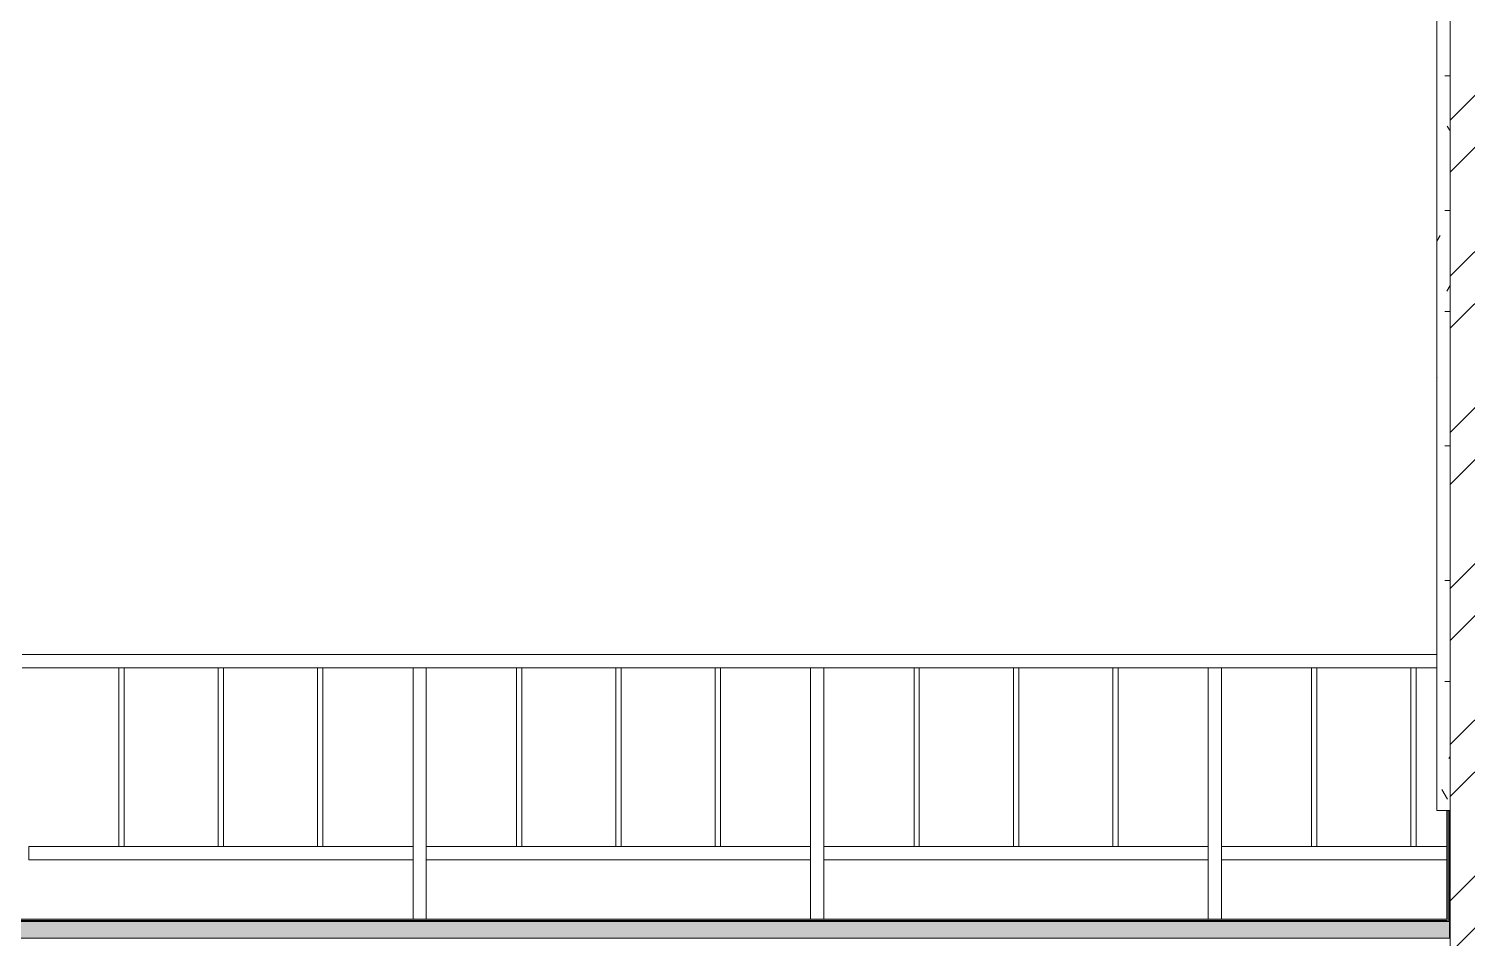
# Model space of a CAD drawing. Header units: millimetres. Extents: x -515342 to 330399, y -224905 to 507333.
# Drawn here: x 132731 to 137072, y 101846 to 104592 of the extents above; entities that cross this region are included whole.
import ezdxf

# ---------------------------------------------------------------- set-up
doc = ezdxf.new("R2010")
doc.units = ezdxf.units.MM
for name, color, linetype, lineweight in [('Витраж', 7, 'Continuous', 0), ('Крыша', 7, 'Continuous', 0), ('Стены внутренние', 7, 'Continuous', 0), ('Стены наружные', 7, 'Continuous', 0), ('Стены несущие', 7, 'Continuous', 0), ('Стены отделка', 7, 'Continuous', 0), ('Стены перегородки', 7, 'Continuous', 0), ('Стены штриховка', 7, 'Continuous', 0)]:
    doc.layers.add(name, color=color, linetype=linetype, lineweight=lineweight)

# ---------------------------------------------------------------- blocks, each defined once
blk = doc.blocks.new('Прямоугольный импост - АР_Импост_40х40 _поручень ограждения на кровле_-10058576-О_АР_П_Разрез 1-1')
at = {"layer": 'Витраж'}
for p, q in [((48830, 14671), (48760, 14671)), ((48830, 14631), (48760, 14631))]:
    blk.add_line(p, q, dxfattribs=at)
blk = doc.blocks.new('Прямоугольный импост - АР_Импост_40х40 _поручень ограждения на кровле_-V133-О_АР_П_Разрез 1-1')
at = {"layer": 'Витраж'}
for p, q in [((48760, 14671), (48460, 14671)), ((48760, 14631), (48460, 14631))]:
    blk.add_line(p, q, dxfattribs=at)
blk = doc.blocks.new('Прямоугольный импост - АР_Импост_16х16 _вертикальное заполнение ограждений_-V135-О_АР_П_Разрез 1-1')
at = {"layer": 'Витраж'}
for p, q in [((48752, 14631), (48752, 14091)), ((48768, 14631), (48768, 14091))]:
    blk.add_line(p, q, dxfattribs=at)
blk = doc.blocks.new('Прямоугольный импост - АР_Импост_40х40 _стойка ограждения на кровле_-V136-О_АР_П_Разрез 1-1')
at = {"layer": 'Витраж'}
for p, q in [((48140, 14631), (48180, 14631)), ((48140, 14631), (48140, 14071)), ((48180, 14631), (48180, 14071))]:
    blk.add_line(p, q, dxfattribs=at)
blk = doc.blocks.new('Прямоугольный импост - АР_Импост_40х40 _поручень ограждения на кровле_-10058581-О_АР_П_Разрез 1-1')
at = {"layer": 'Витраж'}
for p, q in [((480, 14051), (480, 14091)), ((760, 14091), (480, 14091)), ((760, 14051), (480, 14051))]:
    blk.add_line(p, q, dxfattribs=at)
blk = doc.blocks.new('Прямоугольный импост - АР_Импост_40х40 _поручень ограждения на кровле_-10058582-О_АР_П_Разрез 1-1')
at = {"layer": 'Витраж'}
for p, q in [((1060, 14091), (760, 14091)), ((1060, 14051), (760, 14051))]:
    blk.add_line(p, q, dxfattribs=at)
blk = doc.blocks.new('Прямоугольный импост - АР_Импост_40х40 _поручень ограждения на кровле_-10058583-О_АР_П_Разрез 1-1')
at = {"layer": 'Витраж'}
for p, q in [((1640, 14091), (1360, 14091)), ((1640, 14091), (1640, 14051)), ((1640, 14051), (1360, 14051))]:
    blk.add_line(p, q, dxfattribs=at)
blk = doc.blocks.new('Прямоугольный импост - АР_Импост_40х40 _поручень ограждения на кровле_-V140-О_АР_П_Разрез 1-1')
at = {"layer": 'Витраж'}
for p, q in [((48860, 14091), (48760, 14091)), ((48860, 14051), (48760, 14051))]:
    blk.add_line(p, q, dxfattribs=at)
blk = doc.blocks.new('Прямоугольный импост - АР_Импост_40х40 _стойка ограждения на кровле_-V144-О_АР_П_Разрез 1-1')
at = {"layer": 'Витраж'}
for p, q in [((48140, 14071), (48140, 13871.8)), ((48180, 14071), (48180, 13871.8))]:
    blk.add_line(p, q, dxfattribs=at)
blk = doc.blocks.new('Прямоугольный импост - АР_Импост_40х40 _стойка ограждения на кровле_-10058723-О_АР_П_Разрез 1-1')
at = {"layer": 'Витраж'}
for p, q in [((7640, 14071), (7640, 13871.9)), ((7680, 14071), (7680, 13871.9))]:
    blk.add_line(p, q, dxfattribs=at)
blk = doc.blocks.new('Прямоугольный импост - АР_Импост_40х40 _стойка ограждения на кровле_-V141-О_АР_П_Разрез 1-1')
at = {"layer": 'Витраж'}
for p, q in [((8840, 14071), (8840, 13872.2)), ((8880, 14071), (8880, 13872.2))]:
    blk.add_line(p, q, dxfattribs=at)

msp = doc.modelspace()

# ---------------------------------------------------------------- hatches: boundary and pattern name
at = {"layer": 'Крыша'}
h = msp.add_hatch(dxfattribs=at)
h.set_pattern_fill('FP_19', color=256, style=0, pattern_type=2)
h.set_pattern_definition([(45, (136801.12, 95610.5), (-114.04925, 114.04925), []), (45, (136915.17, 95610.5), (-114.04925, 114.04925), [201.613, -40.323, 3.353, -36.97])])
h.paths.add_polyline_path([(94424.1018, 101846.0924), (113248.7296, 101846.0924), (113248.7296, 101896.0924), (88455.5296, 101896.0924), (88455.5296, 101846.0924), (92766.5691, 101846.0924)])
h.paths.add_polyline_path([(113592.3296, 101846.0924), (137018.7296, 101846.0924), (137018.7296, 101896.0924), (113592.3296, 101896.0924)])
h.paths.add_polyline_path([(145807.6153, 101846.0924), (164428.7296, 101846.0924), (164428.7296, 101896.0924), (143817.3296, 101896.0924), (143817.3296, 101846.0924), (144150.0826, 101846.0924)])
h.paths.add_polyline_path([(169013.073, 101846.0924), (189585.5296, 101846.0924), (189585.5296, 101896.0924), (164772.3296, 101896.0924), (164772.3296, 101846.0924), (167355.5403, 101846.0924)])
h = msp.add_hatch(color=256, dxfattribs=at)
h.paths.add_polyline_path([(92766.5691, 101899.0924), (113240.5296, 101899.0924), (113240.5296, 101903.2924), (88475.5296, 101903.2924), (88475.5296, 101899.0924), (91109.0364, 101899.0924)])
h.paths.add_polyline_path([(113600.5296, 101899.0924), (137010.5296, 101899.0924), (137010.5296, 101903.2924), (113600.5296, 101903.2924)])
h.paths.add_polyline_path([(143825.5296, 101899.0924), (164420.5296, 101899.0924), (164420.5296, 101903.2924), (143825.5296, 101903.2924)])
h.paths.add_polyline_path([(170670.6057, 101899.0924), (189455.5296, 101899.0924), (189455.5296, 101903.2924), (164780.5296, 101903.2924), (164780.5296, 101899.0924), (169013.073, 101899.0924)])
h.paths.add_polyline_path([(189585.5296, 101899.0924), (189585.5296, 101903.2924), (189475.5296, 101903.2924), (189475.5296, 101899.0924), (189525.0401, 101899.0924)])
h = msp.add_hatch(color=256, dxfattribs=at)
h.paths.add_polyline_path([(88622.7373, 101896.0924), (113240.5296, 101896.0924), (113240.5296, 101899.0924), (88475.5296, 101899.0924), (88475.5296, 101896.0924)])
h.paths.add_polyline_path([(113600.5296, 101896.0924), (137010.5296, 101896.0924), (137010.5296, 101899.0924), (113600.5296, 101899.0924)])
h.paths.add_polyline_path([(143825.5296, 101896.0924), (164420.5296, 101896.0924), (164420.5296, 101899.0924), (143825.5296, 101899.0924)])
h.paths.add_polyline_path([(167355.5403, 101896.0924), (189455.5296, 101896.0924), (189455.5296, 101899.0924), (164780.5296, 101899.0924), (164780.5296, 101896.0924), (165698.0076, 101896.0924)])
h.paths.add_polyline_path([(189475.5296, 101896.0924), (189585.5296, 101896.0924), (189585.5296, 101899.0924), (189475.5296, 101899.0924)])
at = {"layer": 'Стены внутренние'}
h = msp.add_hatch(dxfattribs=at)
h.set_pattern_fill('FP_11', color=256, style=0, pattern_type=2)
h.set_pattern_definition([(0, (136801.12, 95610.49), (406.4, 101.6), [33.528, -271.272, 33.528, -271.272, -1625.6]), (0, (136801.12, 95610.49), (406.4, 101.6), [-609.6, 33.528, -576.072, 33.528, -271.272, -711.2]), (0, (136801.12, 95610.49), (406.4, 101.6), [-1524, 33.528, -169.672, 33.528, -474.472]), (120, (136953.52, 95661.29), (-291.1882, 301.1527), [33.528, -271.272, 33.528, -271.272, -1625.6]), (120, (136953.52, 95661.29), (-291.1882, 301.1527), [-609.6, 33.528, -576.072, 33.528, -271.272, -711.2]), (120, (136953.52, 95661.29), (-291.1882, 301.1527), [-1524, 33.528, -169.672, 33.528, -474.472]), (240, (137004.32, 95864.49), (-115.2118, -402.7527), [33.528, -271.272, 33.528, -271.272, -1625.6]), (240, (137004.32, 95864.49), (-115.2118, -402.7527), [-609.6, 33.528, -576.072, 33.528, -271.272, -711.2]), (240, (137004.32, 95864.49), (-115.2118, -402.7527), [-1524, 33.528, -169.672, 33.528, -474.472])])
h.paths.add_polyline_path([(136980.5296, 102231.3929), (137020.5296, 102231.3929), (137020.5296, 105181.3929), (136980.5296, 105181.3929), (136980.5296, 102559.4829)])
h = msp.add_hatch(dxfattribs=at)
h.set_pattern_fill('FP_18', color=256, style=0, pattern_type=2)
h.set_pattern_definition([(45, (136801.12, 95610.5), (-235.732, 235.732), []), (45, (136958.28, 95610.5), (-235.732, 235.732), [])])
h.paths.add_polyline_path([(137020.5296, 101537.418), (137400.5296, 101537.418), (137400.5296, 105181.3929), (137020.5296, 105181.3929), (137020.5296, 101636.3574)])
at = {"layer": 'Стены наружные'}
for points in [[(137010.5296, 101896.0924), (137014.7296, 101896.0924), (137014.7296, 102231.3929), (137010.5296, 102231.3929), (137010.5296, 101899.0924)], [(137014.7296, 101896.0924), (137018.7296, 101896.0924), (137020.5296, 101899.0924), (137020.5296, 101903.2924), (137018.7296, 101903.2924), (137018.7296, 102231.3929), (137014.7296, 102231.3929), (137014.7296, 101903.2924)]]:
    msp.add_hatch(color=256, dxfattribs=at).paths.add_polyline_path(points)
h = msp.add_hatch(color=256, dxfattribs=at)
h.paths.add_polyline_path([(137018.7296, 101896.0924), (137020.5296, 101899.0924), (137020.5296, 102231.3929), (137018.7296, 102231.3929), (137018.7296, 101903.2924)])
h.paths.add_polyline_path([(137020.5296, 101846.0924), (137020.5296, 101896.0924), (137018.7296, 101896.0924), (137018.7296, 101846.0924)])

# ---------------------------------------------------------------- linework, layer by layer
at = {"layer": 'Крыша'}
for p, q in [((134783.3516, 101903.5929), (133733.0137, 101903.5929)), ((137010.5296, 101903.5929), (136433.0137, 101903.5929)), ((137010.5296, 101903.2924), (113600.5296, 101903.2924)), ((113600.5296, 101899.0924), (137010.5296, 101899.0924)), ((113600.5296, 101896.0924), (137010.5296, 101896.0924)), ((137010.5296, 101896.0924), (137010.5296, 101899.0924)), ((113592.3296, 101846.0924), (137018.7296, 101846.0924))]:
    msp.add_line(p, q, dxfattribs=at)
at = {"layer": 'Стены несущие'}
msp.add_line((137020.5296, 105181.3929), (137020.5296, 101537.7385), dxfattribs=at)
at = {"layer": 'Стены отделка'}
for p, q in [((136980.5296, 105181.3929), (136980.5296, 102231.3929)), ((136980.5296, 102231.3929), (137018.7296, 102231.3929)), ((137010.5296, 102231.3929), (137010.5296, 101903.2924))]:
    msp.add_line(p, q, dxfattribs=at)
at = {"layer": 'Стены перегородки'}
for p, q in [((137020.5296, 102231.3929), (137018.7296, 102231.3929)), ((137018.7296, 102231.3929), (137018.7296, 101846.0924)), ((137018.7296, 101896.0924), (137020.5296, 101896.0924))]:
    msp.add_line(p, q, dxfattribs=at)
at = {"layer": 'Стены штриховка'}
for p, q in [((137014.7296, 102231.3929), (137014.7296, 101896.0924)), ((137010.5296, 101896.0924), (137018.7296, 101896.0924)), ((137018.7296, 101846.0924), (137020.5296, 101846.0924))]:
    msp.add_line(p, q, dxfattribs=at)

# ---------------------------------------------------------------- block references
at = {"layer": 'Витраж'}
for name, p in [('Прямоугольный импост - АР_Импост_40х40 _поручень ограждения на кровле_-V133-О_АР_П_Разрез 1-1', (84250.5296, 88031.3929)), ('Прямоугольный импост - АР_Импост_40х40 _поручень ограждения на кровле_-V133-О_АР_П_Разрез 1-1', (84550.5296, 88031.3929)), ('Прямоугольный импост - АР_Импост_40х40 _поручень ограждения на кровле_-V133-О_АР_П_Разрез 1-1', (84850.5296, 88031.3929)), ('Прямоугольный импост - АР_Импост_40х40 _поручень ограждения на кровле_-V133-О_АР_П_Разрез 1-1', (85150.5296, 88031.3929)), ('Прямоугольный импост - АР_Импост_40х40 _поручень ограждения на кровле_-V133-О_АР_П_Разрез 1-1', (85450.5296, 88031.3929)), ('Прямоугольный импост - АР_Импост_40х40 _поручень ограждения на кровле_-V133-О_АР_П_Разрез 1-1', (85750.5296, 88031.3929)), ('Прямоугольный импост - АР_Импост_40х40 _поручень ограждения на кровле_-V133-О_АР_П_Разрез 1-1', (86050.5296, 88031.3929)), ('Прямоугольный импост - АР_Импост_40х40 _поручень ограждения на кровле_-V133-О_АР_П_Разрез 1-1', (86350.5296, 88031.3929)), ('Прямоугольный импост - АР_Импост_40х40 _поручень ограждения на кровле_-V133-О_АР_П_Разрез 1-1', (86650.5296, 88031.3929)), ('Прямоугольный импост - АР_Импост_40х40 _поручень ограждения на кровле_-V133-О_АР_П_Разрез 1-1', (86950.5296, 88031.3929)), ('Прямоугольный импост - АР_Импост_40х40 _поручень ограждения на кровле_-V133-О_АР_П_Разрез 1-1', (87250.5296, 88031.3929)), ('Прямоугольный импост - АР_Импост_40х40 _поручень ограждения на кровле_-V133-О_АР_П_Разрез 1-1', (87550.5296, 88031.3929)), ('Прямоугольный импост - АР_Импост_40х40 _поручень ограждения на кровле_-V133-О_АР_П_Разрез 1-1', (87850.5296, 88031.3929)), ('Прямоугольный импост - АР_Импост_40х40 _поручень ограждения на кровле_-V133-О_АР_П_Разрез 1-1', (88150.5296, 88031.3929)), ('Прямоугольный импост - АР_Импост_40х40 _поручень ограждения на кровле_-10058576-О_АР_П_Разрез 1-1', (88150.5296, 88031.3929)), ('Прямоугольный импост - АР_Импост_16х16 _вертикальное заполнение ограждений_-V135-О_АР_П_Разрез 1-1', (84250.5296, 88031.3929)), ('Прямоугольный импост - АР_Импост_16х16 _вертикальное заполнение ограждений_-V135-О_АР_П_Разрез 1-1', (84550.5296, 88031.3929)), ('Прямоугольный импост - АР_Импост_16х16 _вертикальное заполнение ограждений_-V135-О_АР_П_Разрез 1-1', (84850.5296, 88031.3929)), ('Прямоугольный импост - АР_Импост_40х40 _стойка ограждения на кровле_-V136-О_АР_П_Разрез 1-1', (85750.5296, 88031.3929)), ('Прямоугольный импост - АР_Импост_16х16 _вертикальное заполнение ограждений_-V135-О_АР_П_Разрез 1-1', (85450.5296, 88031.3929)), ('Прямоугольный импост - АР_Импост_16х16 _вертикальное заполнение ограждений_-V135-О_АР_П_Разрез 1-1', (85750.5296, 88031.3929)), ('Прямоугольный импост - АР_Импост_16х16 _вертикальное заполнение ограждений_-V135-О_АР_П_Разрез 1-1', (86050.5296, 88031.3929)), ('Прямоугольный импост - АР_Импост_40х40 _стойка ограждения на кровле_-V136-О_АР_П_Разрез 1-1', (86950.5296, 88031.3929)), ('Прямоугольный импост - АР_Импост_16х16 _вертикальное заполнение ограждений_-V135-О_АР_П_Разрез 1-1', (86650.5296, 88031.3929)), ('Прямоугольный импост - АР_Импост_16х16 _вертикальное заполнение ограждений_-V135-О_АР_П_Разрез 1-1', (86950.5296, 88031.3929)), ('Прямоугольный импост - АР_Импост_16х16 _вертикальное заполнение ограждений_-V135-О_АР_П_Разрез 1-1', (87250.5296, 88031.3929)), ('Прямоугольный импост - АР_Импост_40х40 _стойка ограждения на кровле_-V136-О_АР_П_Разрез 1-1', (88150.5296, 88031.3929)), ('Прямоугольный импост - АР_Импост_16х16 _вертикальное заполнение ограждений_-V135-О_АР_П_Разрез 1-1', (87850.5296, 88031.3929)), ('Прямоугольный импост - АР_Импост_16х16 _вертикальное заполнение ограждений_-V135-О_АР_П_Разрез 1-1', (88150.5296, 88031.3929)), ('Прямоугольный импост - АР_Импост_40х40 _поручень ограждения на кровле_-10058581-О_АР_П_Разрез 1-1', (132250.5296, 88031.3929)), ('Прямоугольный импост - АР_Импост_40х40 _поручень ограждения на кровле_-10058582-О_АР_П_Разрез 1-1', (132250.5296, 88031.3929)), ('Прямоугольный импост - АР_Импост_40х40 _поручень ограждения на кровле_-10058582-О_АР_П_Разрез 1-1', (132550.5296, 88031.3929)), ('Прямоугольный импост - АР_Импост_40х40 _поручень ограждения на кровле_-10058583-О_АР_П_Разрез 1-1', (132250.5296, 88031.3929)), ('Прямоугольный импост - АР_Импост_40х40 _поручень ограждения на кровле_-10058581-О_АР_П_Разрез 1-1', (133450.5296, 88031.3929)), ('Прямоугольный импост - АР_Импост_40х40 _поручень ограждения на кровле_-10058582-О_АР_П_Разрез 1-1', (133450.5296, 88031.3929)), ('Прямоугольный импост - АР_Импост_40х40 _поручень ограждения на кровле_-10058582-О_АР_П_Разрез 1-1', (133750.5296, 88031.3929)), ('Прямоугольный импост - АР_Импост_40х40 _поручень ограждения на кровле_-10058583-О_АР_П_Разрез 1-1', (133450.5296, 88031.3929)), ('Прямоугольный импост - АР_Импост_40х40 _поручень ограждения на кровле_-10058581-О_АР_П_Разрез 1-1', (134650.5296, 88031.3929)), ('Прямоугольный импост - АР_Импост_40х40 _поручень ограждения на кровле_-10058582-О_АР_П_Разрез 1-1', (134650.5296, 88031.3929)), ('Прямоугольный импост - АР_Импост_40х40 _поручень ограждения на кровле_-10058582-О_АР_П_Разрез 1-1', (134950.5296, 88031.3929)), ('Прямоугольный импост - АР_Импост_40х40 _поручень ограждения на кровле_-10058583-О_АР_П_Разрез 1-1', (134650.5296, 88031.3929)), ('Прямоугольный импост - АР_Импост_40х40 _поручень ограждения на кровле_-10058581-О_АР_П_Разрез 1-1', (135850.5296, 88031.3929)), ('Прямоугольный импост - АР_Импост_40х40 _поручень ограждения на кровле_-10058582-О_АР_П_Разрез 1-1', (135850.5296, 88031.3929)), ('Прямоугольный импост - АР_Импост_40х40 _поручень ограждения на кровле_-V140-О_АР_П_Разрез 1-1', (88150.5296, 88031.3929)), ('Прямоугольный импост - АР_Импост_40х40 _стойка ограждения на кровле_-V141-О_АР_П_Разрез 1-1', (125050.5296, 88031.3929)), ('Прямоугольный импост - АР_Импост_40х40 _стойка ограждения на кровле_-10058723-О_АР_П_Разрез 1-1', (127450.5296, 88031.3929)), ('Прямоугольный импост - АР_Импост_40х40 _стойка ограждения на кровле_-V144-О_АР_П_Разрез 1-1', (88150.5296, 88031.3929))]:
    msp.add_blockref(name, p, dxfattribs=at)

doc.saveas('drawing.dxf')
